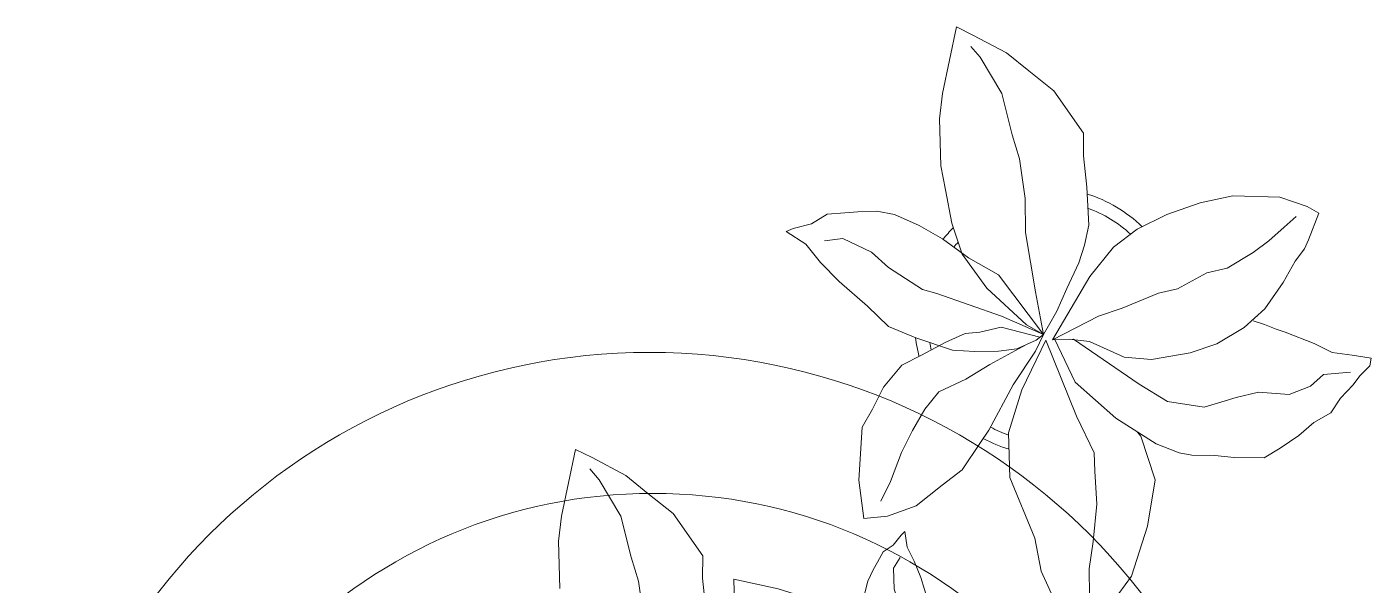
# Model space of a CAD drawing. Header units: millimetres. Extents: x 0 to 11.7, y 0 to 17.
# Drawn here: x 10.473 to 11.233, y 1.126 to 1.442 of the extents above; entities that cross this region are included whole.
import ezdxf

# ---------------------------------------------------------------- set-up
doc = ezdxf.new("R2010")
doc.units = ezdxf.units.MM
doc.layers.add('vegetacion', color=85, linetype='Continuous', lineweight=0)

msp = doc.modelspace()

# ---------------------------------------------------------------- linework, layer by layer
at = {"layer": 'vegetacion'}
for p, q in [((10.99105, 1.40461), (10.99896, 1.44239)), ((10.99896, 1.44239), (11.00835, 1.43775)), ((11.00835, 1.43775), (11.02739, 1.42771)), ((11.01233, 1.42518), (11.00708, 1.43136)), ((11.02458, 1.40461), (11.01233, 1.42518)), ((11.02739, 1.42771), (11.03989, 1.41746)), ((11.03989, 1.41746), (11.05414, 1.40615)), ((11.05414, 1.40615), (11.07089, 1.38222)), ((10.98936, 1.39039), (10.99105, 1.40461)), ((11.03046, 1.38136), (11.02458, 1.40461)), ((10.99011, 1.36367), (10.98936, 1.39039)), ((11.03465, 1.36778), (11.03046, 1.38136)), ((11.07089, 1.38222), (11.07083, 1.36947)), ((11.07083, 1.36947), (11.07264, 1.35173)), ((10.99277, 1.35016), (10.99011, 1.36367)), ((11.03777, 1.34522), (11.03465, 1.36778)), ((10.99634, 1.33135), (10.99277, 1.35016)), ((11.07264, 1.35173), (11.0739, 1.33023)), ((11.13677, 1.34286), (11.15522, 1.3468)), ((11.15522, 1.3468), (11.18193, 1.34597)), ((11.18193, 1.34597), (11.19734, 1.34064)), ((10.9539, 1.33802), (10.94333, 1.33765)), ((10.96402, 1.33625), (10.9539, 1.33802)), ((11.03805, 1.32596), (11.03777, 1.34522)), ((11.11804, 1.33621), (11.13677, 1.34286)), ((11.19734, 1.34064), (11.20386, 1.33692)), ((10.91714, 1.33099), (10.90677, 1.32819)), ((10.92586, 1.33641), (10.91714, 1.33099)), ((10.93583, 1.33713), (10.92586, 1.33641)), ((10.94333, 1.33765), (10.93583, 1.33713)), ((10.97796, 1.32991), (10.96402, 1.33625)), ((11.00224, 1.31367), (10.99634, 1.33135)), ((11.0739, 1.33023), (11.07149, 1.3189)), ((11.10116, 1.32792), (11.11804, 1.33621)), ((11.18424, 1.32904), (11.19103, 1.33496)), ((11.20386, 1.33692), (11.19812, 1.32178)), ((10.90677, 1.32819), (10.90267, 1.32653)), ((10.90267, 1.32653), (10.9138, 1.31939)), ((10.93474, 1.32257), (10.92442, 1.32125)), ((10.95105, 1.31487), (10.93474, 1.32257)), ((10.99121, 1.32236), (10.97796, 1.32991)), ((11.04362, 1.29249), (11.03805, 1.32596)), ((11.08785, 1.31766), (11.10116, 1.32792)), ((11.17567, 1.32121), (11.18424, 1.32904)), ((10.9138, 1.31939), (10.92218, 1.30902)), ((10.96055, 1.30626), (10.95105, 1.31487)), ((11.0059, 1.31159), (10.99121, 1.32236)), ((11.07149, 1.3189), (11.06812, 1.30883)), ((11.07437, 1.30111), (11.08785, 1.31766)), ((11.1668, 1.31474), (11.17567, 1.32121)), ((11.19061, 1.30985), (11.19571, 1.31674)), ((11.19571, 1.31674), (11.19812, 1.32178)), ((10.92218, 1.30902), (10.93277, 1.29819)), ((11.01612, 1.29458), (11.00224, 1.31367)), ((11.02271, 1.30201), (11.0059, 1.31159)), ((11.06812, 1.30883), (11.0614, 1.29427)), ((11.15198, 1.30589), (11.1668, 1.31474)), ((11.18365, 1.29764), (11.19061, 1.30985)), ((10.97974, 1.29373), (10.96055, 1.30626)), ((11.04827, 1.26827), (11.02271, 1.30201)), ((11.05326, 1.26518), (11.07437, 1.30111)), ((11.1239, 1.29418), (11.14055, 1.30316)), ((11.14055, 1.30316), (11.15198, 1.30589)), ((10.93277, 1.29819), (10.9488, 1.28426)), ((10.98799, 1.29142), (10.97974, 1.29373)), ((11.03859, 1.27378), (11.01612, 1.29458)), ((11.04827, 1.26827), (11.04362, 1.29249)), ((11.0614, 1.29427), (11.05583, 1.28154)), ((11.11323, 1.29158), (11.1239, 1.29418)), ((11.17339, 1.28272), (11.18365, 1.29764)), ((11.02456, 1.27858), (10.98799, 1.29142)), ((11.09275, 1.2831), (11.11323, 1.29158)), ((10.9488, 1.28426), (10.96059, 1.27275)), ((11.04827, 1.26827), (11.02456, 1.27858)), ((11.05583, 1.28154), (11.05102, 1.27309)), ((11.05326, 1.26518), (11.07926, 1.27864)), ((11.07926, 1.27864), (11.09275, 1.2831)), ((11.1616, 1.27214), (11.17339, 1.28272)), ((10.96059, 1.27275), (10.97606, 1.26633)), ((11.01228, 1.26967), (11.00384, 1.26889)), ((11.02427, 1.27235), (11.01228, 1.26967)), ((11.04613, 1.26669), (11.02427, 1.27235)), ((11.04827, 1.26827), (11.03859, 1.27378)), ((11.05102, 1.27309), (11.04827, 1.26827)), ((11.14621, 1.26306), (11.1616, 1.27214)), ((11.18477, 1.2696), (11.20123, 1.26309)), ((10.97606, 1.26633), (10.99681, 1.25931)), ((10.993, 1.26387), (10.97924, 1.25652)), ((11.00384, 1.26889), (10.993, 1.26387)), ((11.03857, 1.2626), (11.01781, 1.25134)), ((11.03315, 1.2601), (11.04399, 1.26511)), ((11.04962, 1.2651), (11.03596, 1.23699)), ((11.04371, 1.25888), (11.04827, 1.26827)), ((11.04399, 1.26511), (11.04827, 1.26827)), ((11.04962, 1.2651), (11.06695, 1.22206)), ((11.06514, 1.26569), (11.05326, 1.26518)), ((11.0544, 1.26577), (11.0662, 1.24123)), ((11.07417, 1.26427), (11.06276, 1.26559)), ((11.06514, 1.26569), (11.10233, 1.24009)), ((11.09384, 1.25536), (11.07417, 1.26427)), ((11.14621, 1.26306), (11.13106, 1.25781)), ((11.20123, 1.26309), (11.21144, 1.25805)), ((10.97924, 1.25652), (10.96809, 1.25097)), ((10.99681, 1.25931), (11.00924, 1.25862)), ((11.00924, 1.25862), (11.02287, 1.25884)), ((11.02287, 1.25884), (11.03315, 1.2601)), ((11.03112, 1.23975), (11.04371, 1.25888)), ((11.10929, 1.25404), (11.09384, 1.25536)), ((11.13106, 1.25781), (11.10929, 1.25404)), ((11.21144, 1.25805), (11.22283, 1.2566)), ((11.22283, 1.2566), (11.23346, 1.25488)), ((11.23346, 1.25488), (11.23278, 1.25058)), ((10.96809, 1.25097), (10.95781, 1.23845)), ((11.01781, 1.25134), (11.00431, 1.24304)), ((11.20647, 1.24569), (11.22178, 1.24704)), ((11.22701, 1.24484), (11.23278, 1.25058)), ((11.00431, 1.24304), (10.98906, 1.23583)), ((11.0174, 1.21408), (11.03112, 1.23975)), ((11.0662, 1.24123), (11.08921, 1.22092)), ((11.10233, 1.24009), (11.11836, 1.23026)), ((11.18706, 1.23435), (11.19913, 1.23902)), ((11.19913, 1.23902), (11.20647, 1.24569)), ((11.21617, 1.23226), (11.22335, 1.23972)), ((11.22335, 1.23972), (11.22701, 1.24484)), ((10.95781, 1.23845), (10.95152, 1.22604)), ((10.98906, 1.23583), (10.98108, 1.22598)), ((11.03596, 1.23699), (11.02846, 1.21257)), ((11.13898, 1.2272), (11.15722, 1.23261)), ((11.15722, 1.23261), (11.1698, 1.23559)), ((11.1698, 1.23559), (11.18706, 1.23435)), ((11.21065, 1.22386), (11.21617, 1.23226)), ((10.95152, 1.22604), (10.94571, 1.21585)), ((10.98108, 1.22598), (10.97421, 1.21392)), ((11.11836, 1.23026), (11.13898, 1.2272)), ((11.2011, 1.21846), (11.21065, 1.22386)), ((11.06695, 1.22206), (11.07684, 1.20131)), ((11.08921, 1.22092), (11.11201, 1.20645)), ((11.1926, 1.21105), (11.2011, 1.21846)), ((10.94571, 1.21585), (10.94381, 1.18584)), ((10.97421, 1.21392), (10.96796, 1.20157)), ((11.01259, 1.20723), (11.0174, 1.21408)), ((11.02846, 1.21257), (11.02927, 1.18734)), ((11.10321, 1.21067), (11.10127, 1.21326)), ((11.11144, 1.186), (11.10321, 1.21067)), ((11.18211, 1.20401), (11.1926, 1.21105)), ((10.7757, 1.16545), (10.78361, 1.20323)), ((10.78361, 1.20323), (10.79301, 1.19859)), ((10.96796, 1.20157), (10.96175, 1.18513)), ((11.00216, 1.19168), (11.01259, 1.20723)), ((11.07684, 1.20131), (11.07732, 1.19089)), ((11.11201, 1.20645), (11.12493, 1.20126)), ((11.12493, 1.20126), (11.13216, 1.2)), ((11.17305, 1.19841), (11.18211, 1.20401)), ((10.79301, 1.19859), (10.81204, 1.18855)), ((11.13216, 1.2), (11.14504, 1.19987)), ((11.14504, 1.19987), (11.15601, 1.19874)), ((11.15601, 1.19874), (11.17305, 1.19841)), ((10.79698, 1.18602), (10.79173, 1.19221)), ((10.80923, 1.16545), (10.79698, 1.18602)), ((10.81204, 1.18855), (10.82454, 1.17831)), ((10.94381, 1.18584), (10.94668, 1.16422)), ((10.99087, 1.18292), (11.00216, 1.19168)), ((11.02927, 1.18734), (11.04328, 1.15306)), ((11.07732, 1.19089), (11.07833, 1.17233)), ((11.10699, 1.15984), (11.11144, 1.186)), ((10.82454, 1.17831), (10.8388, 1.16699)), ((10.96175, 1.18513), (10.95619, 1.17399)), ((10.97624, 1.17128), (10.99087, 1.18292)), ((10.96006, 1.16539), (10.97624, 1.17128)), ((11.07833, 1.17233), (11.07635, 1.15108)), ((10.77401, 1.15123), (10.7757, 1.16545)), ((10.81511, 1.1422), (10.80923, 1.16545)), ((10.8388, 1.16699), (10.85555, 1.14306)), ((10.94668, 1.16422), (10.96006, 1.16539)), ((11.09794, 1.13151), (11.10699, 1.15984)), ((10.77476, 1.12451), (10.77401, 1.15123)), ((11.04328, 1.15306), (11.04684, 1.13425)), ((11.07635, 1.15108), (11.07413, 1.13572)), ((10.8193, 1.12862), (10.81511, 1.1422)), ((10.85555, 1.14306), (10.85548, 1.13031)), ((11.04684, 1.13425), (11.05581, 1.11483)), ((11.07413, 1.13572), (11.07417, 1.12059)), ((10.82243, 1.10606), (10.8193, 1.12862)), ((10.85548, 1.13031), (10.8573, 1.11257)), ((11.08722, 1.11684), (11.09794, 1.13151))]:
    msp.add_line(p, q, dxfattribs=at)
for points in [[(11.18477, 1.2696), (11.17986, 1.27129), (11.17309, 1.27401), (11.16682, 1.27594)], [(10.95072, 1.08984), (10.94819, 1.1017), (10.94722, 1.11183), (10.94717, 1.12203), (10.94886, 1.12868), (10.95197, 1.135), (10.95434, 1.13942), (10.9575, 1.14529), (10.96318, 1.1491), (10.96772, 1.15465), (10.96985, 1.15668), (10.97115, 1.14797), (10.97516, 1.14004), (10.97885, 1.13064), (10.98294, 1.11708), (10.98672, 1.10677), (10.9864, 1.09561)], [(10.96788, 1.09521), (10.96873, 1.10086), (10.96636, 1.11595), (10.96372, 1.12408), (10.96349, 1.1361), (10.96711, 1.14202)], [(10.95045, 1.09262), (10.94132, 1.10105), (10.93085, 1.10836), (10.92337, 1.11367), (10.90732, 1.12142), (10.89821, 1.12428), (10.87308, 1.1298), (10.87333, 1.12282), (10.87424, 1.1085), (10.87705, 1.0981), (10.88004, 1.08633)]]:
    msp.add_lwpolyline(points, dxfattribs=at)
for centre, radius in [((10.82544, 0.90611), 0.35201), ((10.82732, 0.88642), 0.29194)]:
    msp.add_circle(centre, radius, dxfattribs=at)
for radius, start, end in [(0.07554, 45.3765, 73.06213), (0.06799, 46.76897, 70.69116), (0.07554, 135.2479, 141.85173), (0.06799, 138.50706, 141.6401), (0.07554, 186.92278, 195.07389), (0.06799, 190.03153, 193.63072), (0.07554, 240.93711, 252.98544), (0.06799, 241.40304, 250.79692)]:
    msp.add_arc((11.05087, 1.27551), radius, start, end, dxfattribs=at)

doc.saveas('drawing.dxf')
